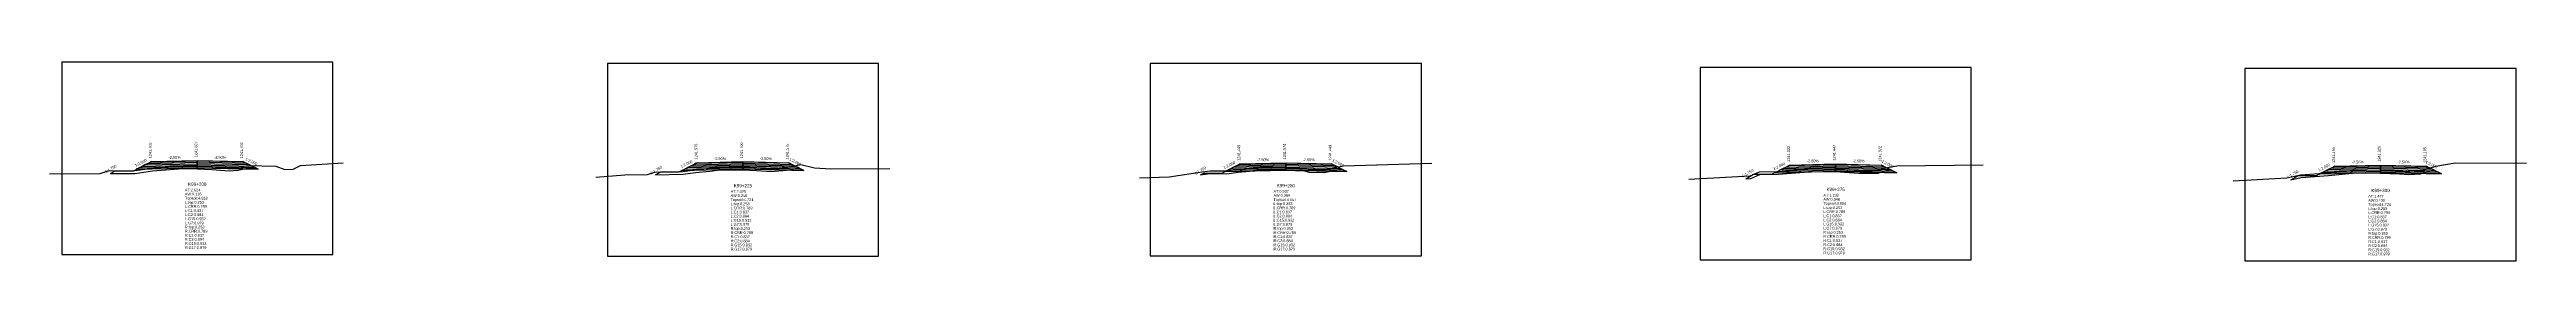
# Model space of a CAD drawing. Extents: x -7 to 78429, y 1189 to 1262.
# Drawn here: x 32792 to 33063.3, y 1230.9 to 1252.6 of the extents above; entities that cross this region are included whole.
import ezdxf
from ezdxf.enums import TextEntityAlignment as Align

# ---------------------------------------------------------------- set-up
doc = ezdxf.new("R2010")
doc.units = 0

msp = doc.modelspace()

# ---------------------------------------------------------------- linework, layer by layer
at = {"layer": 'A4_BORDER', "color": 7}
for points in [[(32793.366, 1231.559), (32823.066, 1231.559), (32823.066, 1252.559), (32793.366, 1252.559), (32793.366, 1231.559)], [(32853.13, 1231.396), (32882.83, 1231.396), (32882.83, 1252.396), (32853.13, 1252.396), (32853.13, 1231.396)], [(32912.591, 1231.407), (32942.291, 1231.407), (32942.291, 1252.407), (32912.591, 1252.407), (32912.591, 1231.407)], [(32972.809, 1230.983), (33002.509, 1230.983), (33002.509, 1251.983), (32972.809, 1251.983), (32972.809, 1230.983)], [(33032.488, 1230.869), (33062.188, 1230.869), (33062.188, 1251.869), (33032.488, 1251.869), (33032.488, 1230.869)]]:
    msp.add_lwpolyline(points, dxfattribs=at)
at = {"layer": 'CLEAR_GROUND', "color": 8}
for points in [[(32798.704, 1240.409), (32801.432, 1240.42), (32803.296, 1240.705), (32806.652, 1240.954), (32808.2, 1240.91), (32809.82, 1240.854), (32811.719, 1240.68), (32812.662, 1240.779), (32813.73, 1240.977), (32814.702, 1240.959)], [(32858.404, 1240.246), (32861.435, 1240.331), (32862.799, 1240.515), (32864.348, 1240.676), (32865.49, 1240.805), (32868.005, 1240.818), (32869.465, 1240.742), (32871.126, 1240.613), (32872.768, 1240.761), (32874.07, 1241.03)], [(32918.104, 1240.257), (32918.318, 1240.289), (32919.157, 1240.398), (32920.991, 1240.385), (32922.201, 1240.565), (32924.717, 1240.785), (32927.428, 1240.754), (32929.488, 1240.678), (32929.965, 1240.546), (32931.644, 1240.516), (32933.537, 1240.901)], [(32977.804, 1239.833), (32978.369, 1239.865), (32979.37, 1240.296), (32981.36, 1240.321), (32984.678, 1240.602), (32987.609, 1240.626), (32990.183, 1240.441), (32992.306, 1240.44), (32993.207, 1240.742), (32993.654, 1240.825)], [(33037.504, 1239.719), (33038.625, 1239.97), (33041.629, 1240.173), (33044.628, 1240.493), (33047.319, 1240.451), (33049.422, 1240.381), (33050.404, 1240.302), (33051.699, 1240.357), (33053.127, 1240.801)]]:
    msp.add_lwpolyline(points, dxfattribs=at)
at = {"layer": 'DESIGN_ROAD_TRIMMED', "color": 1}
for points in [[(32798.704, 1240.409), (32799.216, 1240.702), (32801.216, 1240.702), (32803.216, 1241.702), (32803.216, 1241.702), (32803.111, 1241.649), (32803.111, 1241.649), (32802.795, 1241.491), (32802.795, 1241.491), (32802.48, 1241.334), (32802.48, 1241.334), (32802.164, 1241.176), (32802.164, 1241.176), (32801.848, 1241.018), (32801.848, 1241.018), (32801.532, 1240.86), (32808.216, 1241.027), (32808.216, 1241.177), (32808.216, 1241.177), (32808.216, 1241.327), (32808.216, 1241.327), (32808.216, 1241.477), (32808.216, 1241.477), (32808.216, 1241.627), (32808.216, 1241.627), (32808.216, 1241.777), (32808.216, 1241.777), (32808.216, 1241.827), (32808.216, 1241.827), (32808.216, 1241.827), (32808.216, 1241.827), (32808.216, 1241.827), (32808.216, 1241.777), (32808.216, 1241.777), (32808.216, 1241.627), (32808.216, 1241.627), (32808.216, 1241.477), (32808.216, 1241.477), (32808.216, 1241.327), (32808.216, 1241.327), (32808.216, 1241.177), (32808.216, 1241.177), (32808.216, 1241.027), (32814.901, 1240.86), (32814.585, 1241.018), (32814.585, 1241.018), (32814.269, 1241.176), (32814.269, 1241.176), (32813.953, 1241.334), (32813.953, 1241.334), (32813.637, 1241.491), (32813.637, 1241.491), (32813.322, 1241.649), (32813.322, 1241.649), (32813.216, 1241.702), (32813.216, 1241.702), (32814.702, 1240.959)], [(32858.404, 1240.246), (32858.98, 1240.575), (32860.98, 1240.575), (32862.98, 1241.575), (32862.98, 1241.575), (32862.875, 1241.522), (32862.875, 1241.522), (32862.559, 1241.364), (32862.559, 1241.364), (32862.243, 1241.207), (32862.243, 1241.207), (32861.928, 1241.049), (32861.928, 1241.049), (32861.612, 1240.891), (32861.612, 1240.891), (32861.296, 1240.733), (32867.98, 1240.9), (32867.98, 1241.05), (32867.98, 1241.05), (32867.98, 1241.2), (32867.98, 1241.2), (32867.98, 1241.35), (32867.98, 1241.35), (32867.98, 1241.5), (32867.98, 1241.5), (32867.98, 1241.65), (32867.98, 1241.65), (32867.98, 1241.7), (32867.98, 1241.7), (32867.98, 1241.7), (32867.98, 1241.7), (32867.98, 1241.7), (32867.98, 1241.65), (32867.98, 1241.65), (32867.98, 1241.5), (32867.98, 1241.5), (32867.98, 1241.35), (32867.98, 1241.35), (32867.98, 1241.2), (32867.98, 1241.2), (32867.98, 1241.05), (32867.98, 1241.05), (32867.98, 1240.9), (32874.664, 1240.733), (32874.349, 1240.891), (32874.349, 1240.891), (32874.033, 1241.049), (32874.033, 1241.049), (32873.717, 1241.207), (32873.717, 1241.207), (32873.401, 1241.364), (32873.401, 1241.364), (32873.085, 1241.522), (32873.085, 1241.522), (32872.98, 1241.575), (32872.98, 1241.575), (32874.07, 1241.03)], [(32918.104, 1240.257), (32918.441, 1240.449), (32920.441, 1240.449), (32922.441, 1241.449), (32922.441, 1241.449), (32922.336, 1241.396), (32922.336, 1241.396), (32922.02, 1241.238), (32922.02, 1241.238), (32921.704, 1241.081), (32921.704, 1241.081), (32921.389, 1240.923), (32921.389, 1240.923), (32921.073, 1240.765), (32921.073, 1240.765), (32920.757, 1240.607), (32927.441, 1240.774), (32927.441, 1240.924), (32927.441, 1240.924), (32927.441, 1241.074), (32927.441, 1241.074), (32927.441, 1241.224), (32927.441, 1241.224), (32927.441, 1241.374), (32927.441, 1241.374), (32927.441, 1241.524), (32927.441, 1241.524), (32927.441, 1241.574), (32927.441, 1241.574), (32927.441, 1241.574), (32927.441, 1241.574), (32927.441, 1241.574), (32927.441, 1241.524), (32927.441, 1241.524), (32927.441, 1241.374), (32927.441, 1241.374), (32927.441, 1241.224), (32927.441, 1241.224), (32927.441, 1241.074), (32927.441, 1241.074), (32927.441, 1240.924), (32927.441, 1240.924), (32927.441, 1240.774), (32934.125, 1240.607), (32933.81, 1240.765), (32933.81, 1240.765), (32933.494, 1240.923), (32933.494, 1240.923), (32933.178, 1241.081), (32933.178, 1241.081), (32932.862, 1241.238), (32932.862, 1241.238), (32932.546, 1241.396), (32932.546, 1241.396), (32932.441, 1241.449), (32932.441, 1241.449), (32933.537, 1240.901)], [(32977.804, 1239.833), (32978.659, 1240.322), (32980.659, 1240.322), (32982.659, 1241.322), (32982.659, 1241.322), (32982.554, 1241.269), (32982.554, 1241.269), (32982.238, 1241.111), (32982.238, 1241.111), (32981.923, 1240.954), (32981.923, 1240.954), (32981.607, 1240.796), (32981.607, 1240.796), (32981.291, 1240.638), (32981.291, 1240.638), (32980.975, 1240.48), (32987.659, 1240.647), (32987.659, 1240.797), (32987.659, 1240.797), (32987.659, 1240.947), (32987.659, 1240.947), (32987.659, 1241.097), (32987.659, 1241.097), (32987.659, 1241.247), (32987.659, 1241.247), (32987.659, 1241.397), (32987.659, 1241.397), (32987.659, 1241.447), (32987.659, 1241.447), (32987.659, 1241.447), (32987.659, 1241.447), (32987.659, 1241.447), (32987.659, 1241.397), (32987.659, 1241.397), (32987.659, 1241.247), (32987.659, 1241.247), (32987.659, 1241.097), (32987.659, 1241.097), (32987.659, 1240.947), (32987.659, 1240.947), (32987.659, 1240.797), (32987.659, 1240.797), (32987.659, 1240.647), (32994.344, 1240.48), (32994.028, 1240.638), (32994.028, 1240.638), (32993.712, 1240.796), (32993.712, 1240.796), (32993.396, 1240.954), (32993.396, 1240.954), (32993.08, 1241.111), (32993.08, 1241.111), (32992.765, 1241.269), (32992.765, 1241.269), (32992.659, 1241.322), (32992.659, 1241.322), (32993.654, 1240.825)], [(33037.504, 1239.719), (33038.338, 1240.195), (33040.338, 1240.195), (33042.338, 1241.195), (33042.338, 1241.195), (33042.233, 1241.142), (33042.233, 1241.142), (33041.917, 1240.984), (33041.917, 1240.984), (33041.601, 1240.827), (33041.601, 1240.827), (33041.285, 1240.669), (33041.285, 1240.669), (33040.969, 1240.511), (33040.969, 1240.511), (33040.654, 1240.353), (33047.338, 1240.52), (33047.338, 1240.67), (33047.338, 1240.67), (33047.338, 1240.82), (33047.338, 1240.82), (33047.338, 1240.97), (33047.338, 1240.97), (33047.338, 1241.12), (33047.338, 1241.12), (33047.338, 1241.27), (33047.338, 1241.27), (33047.338, 1241.32), (33047.338, 1241.32), (33047.338, 1241.32), (33047.338, 1241.32), (33047.338, 1241.32), (33047.338, 1241.27), (33047.338, 1241.27), (33047.338, 1241.12), (33047.338, 1241.12), (33047.338, 1240.97), (33047.338, 1240.97), (33047.338, 1240.82), (33047.338, 1240.82), (33047.338, 1240.67), (33047.338, 1240.67), (33047.338, 1240.52), (33054.022, 1240.353), (33053.706, 1240.511), (33053.706, 1240.511), (33053.391, 1240.669), (33053.391, 1240.669), (33053.075, 1240.827), (33053.075, 1240.827), (33052.759, 1240.984), (33052.759, 1240.984), (33052.443, 1241.142), (33052.443, 1241.142), (33052.338, 1241.195), (33052.338, 1241.195), (33053.127, 1240.801)]]:
    msp.add_lwpolyline(points, dxfattribs=at)
at = {"layer": 'FINISHED_ROAD', "color": 2}
for points in [[(32799.216, 1240.702), (32801.216, 1240.702), (32803.216, 1241.702), (32803.216, 1241.702), (32808.216, 1241.827), (32813.216, 1241.702), (32813.216, 1241.702)], [(32858.98, 1240.575), (32860.98, 1240.575), (32862.98, 1241.575), (32862.98, 1241.575), (32867.98, 1241.7), (32872.98, 1241.575), (32872.98, 1241.575)], [(32918.441, 1240.449), (32920.441, 1240.449), (32922.441, 1241.449), (32922.441, 1241.449), (32927.441, 1241.574), (32932.441, 1241.449), (32932.441, 1241.449)], [(32978.659, 1240.322), (32980.659, 1240.322), (32982.659, 1241.322), (32982.659, 1241.322), (32987.659, 1241.447), (32992.659, 1241.322), (32992.659, 1241.322)], [(33038.338, 1240.195), (33040.338, 1240.195), (33042.338, 1241.195), (33042.338, 1241.195), (33047.338, 1241.32), (33052.338, 1241.195), (33052.338, 1241.195)]]:
    msp.add_lwpolyline(points, dxfattribs=at)
at = {"layer": 'LAYER_0', "color": 4}
for points in [[(32803.216, 1241.702), (32803.111, 1241.649), (32808.216, 1241.777), (32808.216, 1241.827)], [(32862.98, 1241.575), (32862.875, 1241.522), (32867.98, 1241.65), (32867.98, 1241.7)], [(32922.441, 1241.449), (32922.336, 1241.396), (32927.441, 1241.524), (32927.441, 1241.574)], [(32982.659, 1241.322), (32982.554, 1241.269), (32987.659, 1241.397), (32987.659, 1241.447)], [(33042.338, 1241.195), (33042.233, 1241.142), (33047.338, 1241.27), (33047.338, 1241.32)]]:
    msp.add_lwpolyline(points, dxfattribs=at)
at = {"layer": 'LAYER_1', "color": 4}
for points in [[(32803.111, 1241.649), (32802.795, 1241.491), (32808.216, 1241.627), (32808.216, 1241.777)], [(32862.875, 1241.522), (32862.559, 1241.364), (32867.98, 1241.5), (32867.98, 1241.65)], [(32922.336, 1241.396), (32922.02, 1241.238), (32927.441, 1241.374), (32927.441, 1241.524)], [(32982.554, 1241.269), (32982.238, 1241.111), (32987.659, 1241.247), (32987.659, 1241.397)], [(33042.233, 1241.142), (33041.917, 1240.984), (33047.338, 1241.12), (33047.338, 1241.27)]]:
    msp.add_lwpolyline(points, dxfattribs=at)
at = {"layer": 'LAYER_10', "color": 6}
for points in [[(32814.269, 1241.176), (32814.585, 1241.018), (32808.216, 1241.177), (32808.216, 1241.327)], [(32874.033, 1241.049), (32874.349, 1240.891), (32867.98, 1241.05), (32867.98, 1241.2)], [(32933.494, 1240.923), (32933.81, 1240.765), (32927.441, 1240.924), (32927.441, 1241.074)], [(32993.712, 1240.796), (32994.028, 1240.638), (32987.659, 1240.797), (32987.659, 1240.947)], [(33053.391, 1240.669), (33053.706, 1240.511), (33047.338, 1240.67), (33047.338, 1240.82)]]:
    msp.add_lwpolyline(points, dxfattribs=at)
at = {"layer": 'LAYER_11', "color": 6}
for points in [[(32814.585, 1241.018), (32814.901, 1240.86), (32808.216, 1241.027), (32808.216, 1241.177)], [(32874.349, 1240.891), (32874.664, 1240.733), (32867.98, 1240.9), (32867.98, 1241.05)], [(32933.81, 1240.765), (32934.125, 1240.607), (32927.441, 1240.774), (32927.441, 1240.924)], [(32994.028, 1240.638), (32994.344, 1240.48), (32987.659, 1240.647), (32987.659, 1240.797)], [(33053.706, 1240.511), (33054.022, 1240.353), (33047.338, 1240.52), (33047.338, 1240.67)]]:
    msp.add_lwpolyline(points, dxfattribs=at)
at = {"layer": 'LAYER_2', "color": 4}
for points in [[(32802.795, 1241.491), (32802.48, 1241.334), (32808.216, 1241.477), (32808.216, 1241.627)], [(32862.559, 1241.364), (32862.243, 1241.207), (32867.98, 1241.35), (32867.98, 1241.5)], [(32922.02, 1241.238), (32921.704, 1241.081), (32927.441, 1241.224), (32927.441, 1241.374)], [(32982.238, 1241.111), (32981.923, 1240.954), (32987.659, 1241.097), (32987.659, 1241.247)], [(33041.917, 1240.984), (33041.601, 1240.827), (33047.338, 1240.97), (33047.338, 1241.12)]]:
    msp.add_lwpolyline(points, dxfattribs=at)
at = {"layer": 'LAYER_3', "color": 4}
for points in [[(32802.48, 1241.334), (32802.164, 1241.176), (32808.216, 1241.327), (32808.216, 1241.477)], [(32862.243, 1241.207), (32861.928, 1241.049), (32867.98, 1241.2), (32867.98, 1241.35)], [(32921.704, 1241.081), (32921.389, 1240.923), (32927.441, 1241.074), (32927.441, 1241.224)], [(32981.923, 1240.954), (32981.607, 1240.796), (32987.659, 1240.947), (32987.659, 1241.097)], [(33041.601, 1240.827), (33041.285, 1240.669), (33047.338, 1240.82), (33047.338, 1240.97)]]:
    msp.add_lwpolyline(points, dxfattribs=at)
at = {"layer": 'LAYER_4', "color": 4}
for points in [[(32802.164, 1241.176), (32801.848, 1241.018), (32808.216, 1241.177), (32808.216, 1241.327)], [(32861.928, 1241.049), (32861.612, 1240.891), (32867.98, 1241.05), (32867.98, 1241.2)], [(32921.389, 1240.923), (32921.073, 1240.765), (32927.441, 1240.924), (32927.441, 1241.074)], [(32981.607, 1240.796), (32981.291, 1240.638), (32987.659, 1240.797), (32987.659, 1240.947)], [(33041.285, 1240.669), (33040.969, 1240.511), (33047.338, 1240.67), (33047.338, 1240.82)]]:
    msp.add_lwpolyline(points, dxfattribs=at)
at = {"layer": 'LAYER_5', "color": 4}
for points in [[(32801.848, 1241.018), (32801.532, 1240.86), (32808.216, 1241.027), (32808.216, 1241.177)], [(32861.612, 1240.891), (32861.296, 1240.733), (32867.98, 1240.9), (32867.98, 1241.05)], [(32921.073, 1240.765), (32920.757, 1240.607), (32927.441, 1240.774), (32927.441, 1240.924)], [(32981.291, 1240.638), (32980.975, 1240.48), (32987.659, 1240.647), (32987.659, 1240.797)], [(33040.969, 1240.511), (33040.654, 1240.353), (33047.338, 1240.52), (33047.338, 1240.67)]]:
    msp.add_lwpolyline(points, dxfattribs=at)
at = {"layer": 'LAYER_6', "color": 6}
for points in [[(32813.216, 1241.702), (32813.322, 1241.649), (32808.216, 1241.777), (32808.216, 1241.827)], [(32872.98, 1241.575), (32873.085, 1241.522), (32867.98, 1241.65), (32867.98, 1241.7)], [(32932.441, 1241.449), (32932.546, 1241.396), (32927.441, 1241.524), (32927.441, 1241.574)], [(32992.659, 1241.322), (32992.765, 1241.269), (32987.659, 1241.397), (32987.659, 1241.447)], [(33052.338, 1241.195), (33052.443, 1241.142), (33047.338, 1241.27), (33047.338, 1241.32)]]:
    msp.add_lwpolyline(points, dxfattribs=at)
at = {"layer": 'LAYER_7', "color": 6}
for points in [[(32813.322, 1241.649), (32813.637, 1241.491), (32808.216, 1241.627), (32808.216, 1241.777)], [(32873.085, 1241.522), (32873.401, 1241.364), (32867.98, 1241.5), (32867.98, 1241.65)], [(32932.546, 1241.396), (32932.862, 1241.238), (32927.441, 1241.374), (32927.441, 1241.524)], [(32992.765, 1241.269), (32993.08, 1241.111), (32987.659, 1241.247), (32987.659, 1241.397)], [(33052.443, 1241.142), (33052.759, 1240.984), (33047.338, 1241.12), (33047.338, 1241.27)]]:
    msp.add_lwpolyline(points, dxfattribs=at)
at = {"layer": 'LAYER_8', "color": 6}
for points in [[(32813.637, 1241.491), (32813.953, 1241.334), (32808.216, 1241.477), (32808.216, 1241.627)], [(32873.401, 1241.364), (32873.717, 1241.207), (32867.98, 1241.35), (32867.98, 1241.5)], [(32932.862, 1241.238), (32933.178, 1241.081), (32927.441, 1241.224), (32927.441, 1241.374)], [(32993.08, 1241.111), (32993.396, 1240.954), (32987.659, 1241.097), (32987.659, 1241.247)], [(33052.759, 1240.984), (33053.075, 1240.827), (33047.338, 1240.97), (33047.338, 1241.12)]]:
    msp.add_lwpolyline(points, dxfattribs=at)
at = {"layer": 'LAYER_9', "color": 6}
for points in [[(32813.953, 1241.334), (32814.269, 1241.176), (32808.216, 1241.327), (32808.216, 1241.477)], [(32873.717, 1241.207), (32874.033, 1241.049), (32867.98, 1241.2), (32867.98, 1241.35)], [(32933.178, 1241.081), (32933.494, 1240.923), (32927.441, 1241.074), (32927.441, 1241.224)], [(32993.396, 1240.954), (32993.712, 1240.796), (32987.659, 1240.947), (32987.659, 1241.097)], [(33053.075, 1240.827), (33053.391, 1240.669), (33047.338, 1240.82), (33047.338, 1240.97)]]:
    msp.add_lwpolyline(points, dxfattribs=at)
at = {"layer": 'NATURAL_GROUND', "color": 3}
for points in [[(32792.037, 1240.369), (32797.574, 1240.411), (32798.454, 1240.708), (32801.408, 1240.72), (32803.262, 1241.003), (32806.645, 1241.254), (32808.209, 1241.21), (32809.838, 1241.153), (32811.717, 1240.982), (32812.619, 1241.076), (32813.705, 1241.278), (32816.814, 1241.22), (32817.81, 1240.826), (32818.735, 1240.884), (32819.518, 1241.263), (32824.211, 1241.577)], [(32851.88, 1240.01), (32855.063, 1240.253), (32857.525, 1240.293), (32858.332, 1240.544), (32861.41, 1240.631), (32862.763, 1240.813), (32864.315, 1240.975), (32865.472, 1241.105), (32868.012, 1241.118), (32869.484, 1241.042), (32871.124, 1240.914), (32872.724, 1241.058), (32874.324, 1241.389), (32875.807, 1241.017), (32877.604, 1240.896), (32884.057, 1240.949)], [(32911.413, 1239.924), (32914.65, 1240.036), (32918.276, 1240.586), (32919.139, 1240.698), (32920.97, 1240.685), (32922.166, 1240.863), (32924.705, 1241.085), (32927.435, 1241.054), (32929.534, 1240.977), (32930.008, 1240.845), (32931.616, 1240.816), (32933.76, 1241.253), (32943.425, 1241.528)], [(32971.577, 1239.782), (32978.299, 1240.162), (32979.306, 1240.595), (32981.345, 1240.62), (32984.664, 1240.901), (32987.618, 1240.926), (32990.193, 1240.741), (32992.257, 1240.74), (32993.131, 1241.033), (32994.342, 1241.258), (33003.812, 1241.351)], [(33031.177, 1239.604), (33037.085, 1239.932), (33038.582, 1240.268), (33041.603, 1240.472), (33044.614, 1240.793), (33047.326, 1240.751), (33049.439, 1240.681), (33050.41, 1240.603), (33051.647, 1240.655), (33053.387, 1241.196), (33055.514, 1241.578), (33063.317, 1241.533)]]:
    msp.add_lwpolyline(points, dxfattribs=at)
at = {"layer": 'STRUCTURE_LEFT', "color": 4}
for points in [[(32803.216, 1241.702), (32803.111, 1241.649), (32803.111, 1241.649), (32802.795, 1241.491), (32802.795, 1241.491), (32802.48, 1241.334), (32802.48, 1241.334), (32802.164, 1241.176), (32802.164, 1241.176), (32801.848, 1241.018), (32801.848, 1241.018), (32801.532, 1240.86), (32808.216, 1241.027), (32808.216, 1241.177), (32808.216, 1241.177), (32808.216, 1241.327), (32808.216, 1241.327), (32808.216, 1241.477), (32808.216, 1241.477), (32808.216, 1241.627), (32808.216, 1241.627), (32808.216, 1241.777), (32808.216, 1241.777), (32808.216, 1241.827), (32808.216, 1241.827)], [(32862.98, 1241.575), (32862.875, 1241.522), (32862.875, 1241.522), (32862.559, 1241.364), (32862.559, 1241.364), (32862.243, 1241.207), (32862.243, 1241.207), (32861.928, 1241.049), (32861.928, 1241.049), (32861.612, 1240.891), (32861.612, 1240.891), (32861.296, 1240.733), (32867.98, 1240.9), (32867.98, 1241.05), (32867.98, 1241.05), (32867.98, 1241.2), (32867.98, 1241.2), (32867.98, 1241.35), (32867.98, 1241.35), (32867.98, 1241.5), (32867.98, 1241.5), (32867.98, 1241.65), (32867.98, 1241.65), (32867.98, 1241.7), (32867.98, 1241.7)], [(32922.441, 1241.449), (32922.336, 1241.396), (32922.336, 1241.396), (32922.02, 1241.238), (32922.02, 1241.238), (32921.704, 1241.081), (32921.704, 1241.081), (32921.389, 1240.923), (32921.389, 1240.923), (32921.073, 1240.765), (32921.073, 1240.765), (32920.757, 1240.607), (32927.441, 1240.774), (32927.441, 1240.924), (32927.441, 1240.924), (32927.441, 1241.074), (32927.441, 1241.074), (32927.441, 1241.224), (32927.441, 1241.224), (32927.441, 1241.374), (32927.441, 1241.374), (32927.441, 1241.524), (32927.441, 1241.524), (32927.441, 1241.574), (32927.441, 1241.574)], [(32982.659, 1241.322), (32982.554, 1241.269), (32982.554, 1241.269), (32982.238, 1241.111), (32982.238, 1241.111), (32981.923, 1240.954), (32981.923, 1240.954), (32981.607, 1240.796), (32981.607, 1240.796), (32981.291, 1240.638), (32981.291, 1240.638), (32980.975, 1240.48), (32987.659, 1240.647), (32987.659, 1240.797), (32987.659, 1240.797), (32987.659, 1240.947), (32987.659, 1240.947), (32987.659, 1241.097), (32987.659, 1241.097), (32987.659, 1241.247), (32987.659, 1241.247), (32987.659, 1241.397), (32987.659, 1241.397), (32987.659, 1241.447), (32987.659, 1241.447)], [(33042.338, 1241.195), (33042.233, 1241.142), (33042.233, 1241.142), (33041.917, 1240.984), (33041.917, 1240.984), (33041.601, 1240.827), (33041.601, 1240.827), (33041.285, 1240.669), (33041.285, 1240.669), (33040.969, 1240.511), (33040.969, 1240.511), (33040.654, 1240.353), (33047.338, 1240.52), (33047.338, 1240.67), (33047.338, 1240.67), (33047.338, 1240.82), (33047.338, 1240.82), (33047.338, 1240.97), (33047.338, 1240.97), (33047.338, 1241.12), (33047.338, 1241.12), (33047.338, 1241.27), (33047.338, 1241.27), (33047.338, 1241.32), (33047.338, 1241.32)]]:
    msp.add_lwpolyline(points, dxfattribs=at)
at = {"layer": 'STRUCTURE_RIGHT', "color": 6}
for points in [[(32808.216, 1241.827), (32808.216, 1241.827), (32808.216, 1241.777), (32808.216, 1241.777), (32808.216, 1241.627), (32808.216, 1241.627), (32808.216, 1241.477), (32808.216, 1241.477), (32808.216, 1241.327), (32808.216, 1241.327), (32808.216, 1241.177), (32808.216, 1241.177), (32808.216, 1241.027), (32814.901, 1240.86), (32814.585, 1241.018), (32814.585, 1241.018), (32814.269, 1241.176), (32814.269, 1241.176), (32813.953, 1241.334), (32813.953, 1241.334), (32813.637, 1241.491), (32813.637, 1241.491), (32813.322, 1241.649), (32813.322, 1241.649), (32813.216, 1241.702)], [(32867.98, 1241.7), (32867.98, 1241.7), (32867.98, 1241.65), (32867.98, 1241.65), (32867.98, 1241.5), (32867.98, 1241.5), (32867.98, 1241.35), (32867.98, 1241.35), (32867.98, 1241.2), (32867.98, 1241.2), (32867.98, 1241.05), (32867.98, 1241.05), (32867.98, 1240.9), (32874.664, 1240.733), (32874.349, 1240.891), (32874.349, 1240.891), (32874.033, 1241.049), (32874.033, 1241.049), (32873.717, 1241.207), (32873.717, 1241.207), (32873.401, 1241.364), (32873.401, 1241.364), (32873.085, 1241.522), (32873.085, 1241.522), (32872.98, 1241.575)], [(32927.441, 1241.574), (32927.441, 1241.574), (32927.441, 1241.524), (32927.441, 1241.524), (32927.441, 1241.374), (32927.441, 1241.374), (32927.441, 1241.224), (32927.441, 1241.224), (32927.441, 1241.074), (32927.441, 1241.074), (32927.441, 1240.924), (32927.441, 1240.924), (32927.441, 1240.774), (32934.125, 1240.607), (32933.81, 1240.765), (32933.81, 1240.765), (32933.494, 1240.923), (32933.494, 1240.923), (32933.178, 1241.081), (32933.178, 1241.081), (32932.862, 1241.238), (32932.862, 1241.238), (32932.546, 1241.396), (32932.546, 1241.396), (32932.441, 1241.449)], [(32987.659, 1241.447), (32987.659, 1241.447), (32987.659, 1241.397), (32987.659, 1241.397), (32987.659, 1241.247), (32987.659, 1241.247), (32987.659, 1241.097), (32987.659, 1241.097), (32987.659, 1240.947), (32987.659, 1240.947), (32987.659, 1240.797), (32987.659, 1240.797), (32987.659, 1240.647), (32994.344, 1240.48), (32994.028, 1240.638), (32994.028, 1240.638), (32993.712, 1240.796), (32993.712, 1240.796), (32993.396, 1240.954), (32993.396, 1240.954), (32993.08, 1241.111), (32993.08, 1241.111), (32992.765, 1241.269), (32992.765, 1241.269), (32992.659, 1241.322)], [(33047.338, 1241.32), (33047.338, 1241.32), (33047.338, 1241.27), (33047.338, 1241.27), (33047.338, 1241.12), (33047.338, 1241.12), (33047.338, 1240.97), (33047.338, 1240.97), (33047.338, 1240.82), (33047.338, 1240.82), (33047.338, 1240.67), (33047.338, 1240.67), (33047.338, 1240.52), (33054.022, 1240.353), (33053.706, 1240.511), (33053.706, 1240.511), (33053.391, 1240.669), (33053.391, 1240.669), (33053.075, 1240.827), (33053.075, 1240.827), (33052.759, 1240.984), (33052.759, 1240.984), (33052.443, 1241.142), (33052.443, 1241.142), (33052.338, 1241.195)]]:
    msp.add_lwpolyline(points, dxfattribs=at)

# ---------------------------------------------------------------- texts
at = {"layer": 'INFO_TEXT'}
for s, p in [('AT:2.624', (32806.866, 1238.459)), ('AW:0.116', (32806.866, 1238.009)), ('Topsoil:4.818', (32806.866, 1237.559)), ('L:top:0.253', (32806.866, 1237.109)), ('AT:2.420', (32866.63, 1238.296)), ('AW:0.256', (32866.63, 1237.846)), ('Topsoil:4.721', (32866.63, 1237.396)), ('L:top:0.253', (32866.63, 1236.946)), ('AT:0.937', (32926.091, 1238.307)), ('AW:0.389', (32926.091, 1237.857)), ('Topsoil:4.657', (32926.091, 1237.407)), ('L:top:0.253', (32926.091, 1236.957)), ('AT:1.138', (32986.309, 1237.883)), ('AW:0.346', (32986.309, 1237.433)), ('Topsoil:4.804', (32986.309, 1236.983)), ('AT:1.477', (33045.988, 1237.769)), ('AW:0.490', (33045.988, 1237.319)), ('Topsoil:4.724', (33045.988, 1236.869)), ('L:CRR:0.789', (32806.866, 1236.659)), ('L:C1:0.837', (32806.866, 1236.209)), ('L:C2:0.884', (32806.866, 1235.759)), ('L:G15:0.932', (32806.866, 1235.309)), ('L:G7:0.979', (32806.866, 1234.859)), ('R:top:0.253', (32806.866, 1234.409)), ('L:CRR:0.789', (32866.63, 1236.496)), ('L:C1:0.837', (32866.63, 1236.046)), ('L:C2:0.884', (32866.63, 1235.596)), ('L:G15:0.932', (32866.63, 1235.146)), ('L:G7:0.979', (32866.63, 1234.696)), ('R:top:0.253', (32866.63, 1234.246)), ('L:CRR:0.789', (32926.091, 1236.507)), ('L:C1:0.837', (32926.091, 1236.057)), ('L:C2:0.884', (32926.091, 1235.607)), ('L:G15:0.932', (32926.091, 1235.157)), ('L:G7:0.979', (32926.091, 1234.707)), ('R:top:0.253', (32926.091, 1234.257)), ('L:top:0.253', (32986.309, 1236.533)), ('L:CRR:0.789', (32986.309, 1236.083)), ('L:C1:0.837', (32986.309, 1235.633)), ('L:C2:0.884', (32986.309, 1235.183)), ('L:G15:0.932', (32986.309, 1234.733)), ('L:G7:0.979', (32986.309, 1234.283)), ('L:top:0.253', (33045.988, 1236.419)), ('L:CRR:0.789', (33045.988, 1235.969)), ('L:C1:0.837', (33045.988, 1235.519)), ('L:C2:0.884', (33045.988, 1235.069)), ('L:G15:0.932', (33045.988, 1234.619)), ('L:G7:0.979', (33045.988, 1234.169)), ('R:CRR:0.789', (32806.866, 1233.959)), ('R:C1:0.837', (32806.866, 1233.509)), ('R:C2:0.884', (32806.866, 1233.059)), ('R:G15:0.932', (32806.866, 1232.609)), ('R:G17:0.979', (32806.866, 1232.159)), ('R:CRR:0.789', (32866.63, 1233.796)), ('R:C1:0.837', (32866.63, 1233.346)), ('R:C2:0.884', (32866.63, 1232.896)), ('R:G15:0.932', (32866.63, 1232.446)), ('R:G17:0.979', (32866.63, 1231.996)), ('R:CRR:0.789', (32926.091, 1233.807)), ('R:C1:0.837', (32926.091, 1233.357)), ('R:C2:0.884', (32926.091, 1232.907)), ('R:G15:0.932', (32926.091, 1232.457)), ('R:G17:0.979', (32926.091, 1232.007)), ('R:top:0.253', (32986.309, 1233.833)), ('R:CRR:0.789', (32986.309, 1233.383)), ('R:C1:0.837', (32986.309, 1232.933)), ('R:C2:0.884', (32986.309, 1232.483)), ('R:G15:0.932', (32986.309, 1232.033)), ('R:G17:0.979', (32986.309, 1231.583)), ('R:top:0.253', (33045.988, 1233.719)), ('R:CRR:0.789', (33045.988, 1233.269)), ('R:C1:0.837', (33045.988, 1232.819)), ('R:C2:0.884', (33045.988, 1232.369)), ('R:G15:0.932', (33045.988, 1231.919)), ('R:G17:0.979', (33045.988, 1231.469))]:
    msp.add_text(s, height=0.3, dxfattribs=at).set_placement(p)
at = {"layer": 'LEFT_TEXT_H'}
for s, p in [('1241.702', (32803.216, 1242.062)), ('1241.575', (32862.98, 1241.935)), ('1241.449', (32922.441, 1241.809)), ('1241.322', (32982.659, 1241.682)), ('1241.195', (33042.338, 1241.555))]:
    msp.add_text(s, height=0.3, rotation=90, dxfattribs=at).set_placement(p)
at = {"layer": 'POINT_TEXT_H'}
for s, p in [('1241.827', (32808.216, 1242.187)), ('1241.700', (32867.98, 1242.06)), ('1241.574', (32927.441, 1241.934)), ('1241.447', (32987.659, 1241.807)), ('1241.320', (33047.338, 1241.68))]:
    msp.add_text(s, height=0.3, rotation=90, dxfattribs=at).set_placement(p)
at = {"layer": 'RIGHT_TEXT_H'}
for s, p in [('1241.702', (32813.216, 1242.062)), ('1241.575', (32872.98, 1241.935)), ('1241.449', (32932.441, 1241.809)), ('1241.322', (32992.659, 1241.682)), ('1241.195', (33052.338, 1241.555))]:
    msp.add_text(s, height=0.3, rotation=90, dxfattribs=at).set_placement(p)
at = {"layer": 'SLOPE_left'}
for s, rotation, p in [('1:1.750', 29.745, (32798.871, 1240.712)), ('1:2.000', 26.565, (32802.136, 1241.363)), ('1:1.750', 29.745, (32858.603, 1240.567)), ('1:2.000', 26.565, (32861.9, 1241.236)), ('1:1.750', 29.745, (32918.184, 1240.509)), ('1:2.000', 26.565, (32921.361, 1241.11)), ('1:1.750', 29.745, (32978.143, 1240.234)), ('1:2.000', 26.565, (32981.579, 1240.983)), ('1:1.750', 29.745, (33037.832, 1240.113)), ('1:2.000', 26.565, (33041.257, 1240.856))]:
    msp.add_text(s, height=0.3, rotation=rotation, dxfattribs=at).set_placement(p, align=Align.BOTTOM_CENTER)
at = {"layer": 'SLOPE_right'}
for p in [(32814.04, 1241.492), (32873.605, 1241.464), (32933.069, 1241.336), (32993.237, 1241.234), (33052.813, 1241.159)]:
    msp.add_text('1:2.000', height=0.3, rotation=-26.565, dxfattribs=at).set_placement(p, align=Align.BOTTOM_CENTER)
at = {"layer": 'SLOPE_TEXT'}
for p in [(32805.716, 1242.005), (32810.716, 1242.005), (32865.48, 1241.878), (32870.48, 1241.878), (32924.941, 1241.752), (32929.941, 1241.752), (32985.159, 1241.624), (32990.159, 1241.624), (33044.838, 1241.497), (33049.838, 1241.497)]:
    msp.add_text('-2.50%', height=0.3, dxfattribs=at).set_placement(p, align=Align.CENTER)
at = {"layer": 'STATION_TITLE'}
for s, p in [('K99+200', (32808.216, 1239.059)), ('K99+225', (32867.98, 1238.896)), ('K99+250', (32927.441, 1238.907)), ('K99+275', (32987.659, 1238.483)), ('K99+300', (33047.338, 1238.369))]:
    msp.add_text(s, height=0.36, dxfattribs=at).set_placement(p, align=Align.CENTER)

doc.saveas('drawing.dxf')
